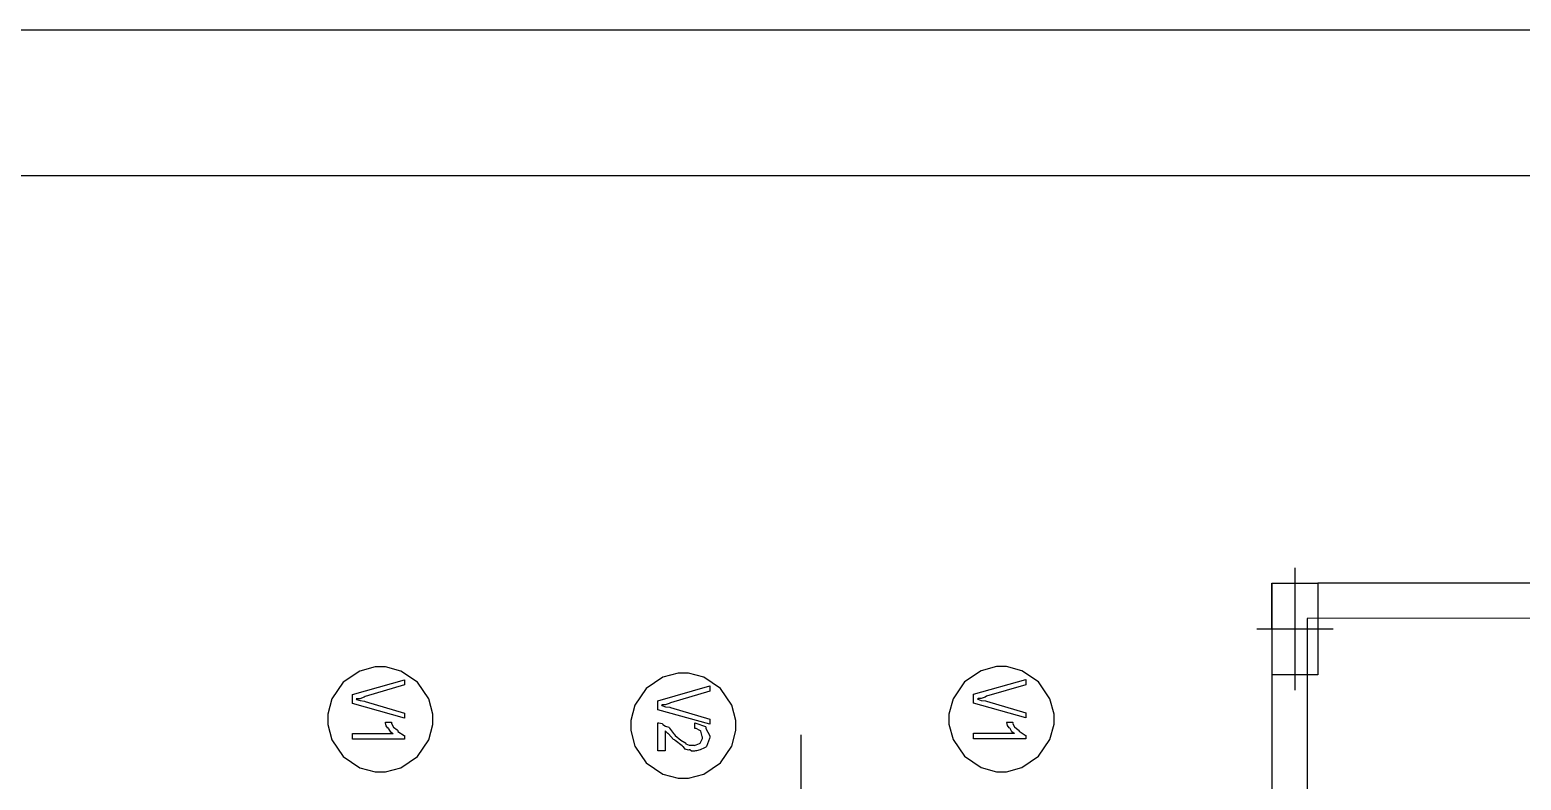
# Model space of a CAD drawing. Extents: x 0 to 23.4, y 0 to 16.5.
# Drawn here: x 2.8 to 5.361, y 15.06 to 16.348 of the extents above; entities that cross this region are included whole.
import ezdxf

# ---------------------------------------------------------------- set-up
doc = ezdxf.new("R2010")
doc.units = 0
doc.layers.get('0').update_dxf_attribs({"linetype": 'CONTINUOUS'})

msp = doc.modelspace()

# ---------------------------------------------------------------- linework, layer by layer
at = {"color": 0}
for points in [[(0.18755, 16.3479), (23.1772, 16.3479), (23.1772, 0.20622), (0.18755, 0.20622), (0.18755, 16.3479)], [(0.43766, 16.0978), (22.9271, 16.0978), (22.9271, 0.45627), (0.43766, 0.45627), (0.43766, 16.0978)], [(4.933, 15.3979), (5.01172, 15.3981), (5.01178, 15.2406), (4.93306, 15.2406), (4.933, 15.3979)], [(4.933, 15.3979), (5.01172, 15.3981), (5.01178, 15.2406), (4.93306, 15.2406), (4.933, 15.3979)], [(5.01178, 15.2406), (4.93306, 15.2406), (4.933, 15.3979), (5.01172, 15.3981), (5.01178, 15.2406)], [(3.49246, 15.1642), (3.49246, 15.1729), (3.48535, 15.1993), (3.46599, 15.2279), (3.43733, 15.2472), (3.41097, 15.2543), (3.40224, 15.2543), (3.39344, 15.2543), (3.36708, 15.2472), (3.33838, 15.2279), (3.31907, 15.1993), (3.31201, 15.1729), (3.31201, 15.1642), (3.31201, 15.1554), (3.31907, 15.129), (3.33838, 15.1004), (3.36708, 15.081), (3.39344, 15.0739), (3.40224, 15.0739), (3.41097, 15.0739), (3.43733, 15.081), (3.46599, 15.1004), (3.48535, 15.129), (3.49246, 15.1554), (3.49246, 15.1642)], [(4.01258, 15.1535), (4.01258, 15.1624), (4.00549, 15.1887), (3.98617, 15.2174), (3.95747, 15.2367), (3.93115, 15.2438), (3.92242, 15.2438), (3.91363, 15.2438), (3.88726, 15.2367), (3.85856, 15.2174), (3.83925, 15.1887), (3.83219, 15.1624), (3.83219, 15.1535), (3.83219, 15.1449), (3.83925, 15.1185), (3.85856, 15.0897), (3.88726, 15.0704), (3.91363, 15.0633), (3.92242, 15.0633), (3.93115, 15.0633), (3.95747, 15.0704), (3.98617, 15.0897), (4.00549, 15.1185), (4.01258, 15.1449), (4.01258, 15.1535)], [(4.55886, 15.1646), (4.55886, 15.1733), (4.55176, 15.1997), (4.53244, 15.2285), (4.50375, 15.2478), (4.47738, 15.2549), (4.46864, 15.2549), (4.45985, 15.2549), (4.43349, 15.2478), (4.40483, 15.2285), (4.38547, 15.1997), (4.37842, 15.1733), (4.37842, 15.1646), (4.37842, 15.1558), (4.38547, 15.1294), (4.40483, 15.1008), (4.43349, 15.0815), (4.45985, 15.0744), (4.46864, 15.0744), (4.47738, 15.0744), (4.50375, 15.0815), (4.53244, 15.1008), (4.55176, 15.1294), (4.55886, 15.1558), (4.55886, 15.1646)], [(3.35428, 15.2068), (3.4439, 15.2322), (3.4439, 15.2233), (3.37619, 15.2033), (3.37424, 15.2021), (3.36719, 15.1997), (3.36199, 15.1996), (3.36079, 15.1992), (3.36149, 15.1983), (3.36757, 15.1964), (3.37489, 15.1956), (3.37619, 15.1951), (3.4439, 15.1751), (3.4439, 15.1662), (3.35428, 15.1914), (3.35428, 15.2068)], [(3.87836, 15.1963), (3.96799, 15.2217), (3.96799, 15.2128), (3.90028, 15.1928), (3.89833, 15.1915), (3.89128, 15.189), (3.88607, 15.189), (3.88488, 15.1886), (3.88558, 15.1878), (3.89165, 15.1858), (3.89899, 15.185), (3.90028, 15.1846), (3.96799, 15.1646), (3.96799, 15.1557), (3.87836, 15.1808), (3.87836, 15.1963)], [(4.42068, 15.2072), (4.51031, 15.2326), (4.51031, 15.2237), (4.4426, 15.2038), (4.44065, 15.2025), (4.4336, 15.2001), (4.42839, 15.2), (4.42719, 15.1997), (4.4279, 15.1988), (4.43397, 15.1968), (4.44129, 15.196), (4.4426, 15.1956), (4.51031, 15.1756), (4.51031, 15.1667), (4.42068, 15.1918), (4.42068, 15.2072)], [(3.35428, 15.1303), (3.35428, 15.1399), (3.42415, 15.1399), (3.42378, 15.1396), (3.42014, 15.1422), (3.41699, 15.1481), (3.41635, 15.1489), (3.41515, 15.1492), (3.41228, 15.1533), (3.41118, 15.1583), (3.41092, 15.1592), (3.42156, 15.1592), (3.42128, 15.1574), (3.42481, 15.151), (3.43093, 15.146), (3.43197, 15.145), (3.43229, 15.1436), (3.44293, 15.1368), (3.4439, 15.1364), (3.4439, 15.1303), (3.35428, 15.1303)], [(3.89117, 15.1101), (3.87836, 15.1101), (3.87836, 15.1581), (3.88049, 15.1581), (3.88612, 15.1569), (3.88683, 15.1568), (3.88715, 15.1556), (3.89182, 15.1526), (3.89729, 15.1511), (3.89811, 15.1503), (3.89839, 15.149), (3.90576, 15.14), (3.90636, 15.1387), (3.90858, 15.1363), (3.91797, 15.1286), (3.92503, 15.1244), (3.92611, 15.1238), (3.92665, 15.1225), (3.93224, 15.1199), (3.93901, 15.1197), (3.94129, 15.1197), (3.94162, 15.1194), (3.95042, 15.1229), (3.95107, 15.1236), (3.95144, 15.1236), (3.95518, 15.1312), (3.95518, 15.1338), (3.95454, 15.1346), (3.95226, 15.1437), (3.95171, 15.1444), (3.95085, 15.1451), (3.9445, 15.1486), (3.94239, 15.1486), (3.94239, 15.1581), (3.94374, 15.1579), (3.96018, 15.1518), (3.96126, 15.1507), (3.96126, 15.1486), (3.96463, 15.1424), (3.96799, 15.1358), (3.96799, 15.1336), (3.96744, 15.1315), (3.96203, 15.1175), (3.96083, 15.1164), (3.95856, 15.1154), (3.95128, 15.1118), (3.94526, 15.1101), (3.94325, 15.1101), (3.94174, 15.1096), (3.93668, 15.1096), (3.93349, 15.1117), (3.93261, 15.1118), (3.93104, 15.1115), (3.92562, 15.1131), (3.92253, 15.1172), (3.92156, 15.1179), (3.92046, 15.1186), (3.90847, 15.1281), (3.90701, 15.1292), (3.90565, 15.1294), (3.89703, 15.1396), (3.8966, 15.1401), (3.89589, 15.1397), (3.8916, 15.1442), (3.89117, 15.1444), (3.89117, 15.1101)], [(4.42068, 15.1307), (4.42068, 15.1403), (4.49056, 15.1403), (4.49018, 15.14), (4.48654, 15.1426), (4.4834, 15.1485), (4.48275, 15.1493), (4.48156, 15.1496), (4.47868, 15.1537), (4.4776, 15.1588), (4.47732, 15.1596), (4.48796, 15.1596), (4.48768, 15.1578), (4.49121, 15.1514), (4.49735, 15.1464), (4.49837, 15.1454), (4.49869, 15.1442), (4.50933, 15.1372), (4.51031, 15.1368), (4.51031, 15.1307), (4.42068, 15.1307)]]:
    msp.add_lwpolyline(points, close=True, dxfattribs=at)
for points in [[(0.43766, 16.0978), (19.0161, 16.0978)], [(0.43766, 16.0978), (19.0161, 16.0978)], [(4.97233, 15.4243), (4.97244, 15.2143)], [(4.933, 15.3978), (4.93371, 13.7548)], [(4.933, 15.3978), (4.93371, 13.7548)], [(6.04318, 15.3982), (5.01172, 15.3978)], [(6.04318, 15.3378), (4.99338, 15.3374)], [(4.99338, 15.3374), (4.99403, 13.7548)], [(5.03797, 15.3193), (4.90679, 15.3192)], [(4.12478, 15.03), (4.12472, 15.1378)]]:
    msp.add_lwpolyline(points, dxfattribs=at)

doc.saveas('drawing.dxf')
